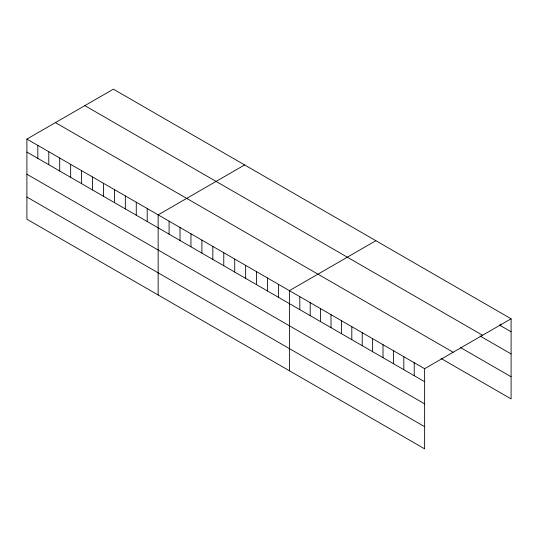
<?xml version="1.0" encoding="UTF-8"?>
<svg xmlns="http://www.w3.org/2000/svg" width="538" height="538" viewBox="0 0 538 538"><rect width="100%" height="100%" fill="white"/><g stroke="black" fill="none" stroke-linecap="round" stroke-linejoin="round"><path stroke-width="0.81" d="M26.9 139.086L424.623 368.712L424.623 448.84L26.9 219.215L26.9 139.086L113.377 89.16L511.1 318.785L511.1 398.914L441.059 358.476M244.629 164.937L158.152 214.864L158.152 294.992M375.874 240.715L289.397 290.641L289.397 370.769M424.623 368.712L511.1 318.785M499.311 324.965L511.1 331.771M84.843 105.636L482.566 335.261M479.896 335.914L511.1 353.93M460.474 347.528L511.1 376.755M55.434 122.61L453.157 352.235M26.9 152.079L424.623 381.698M26.9 174.231L424.623 403.856M26.9 197.056L424.623 426.681M500.696 324.145L500.696 325.766M414.22 362.706L414.22 375.692M403.816 356.701L403.816 369.687M393.419 350.695L393.419 363.681M383.016 344.69L383.016 357.676M372.612 338.684L372.612 351.67M362.209 332.679L362.209 345.665M351.812 326.674L351.812 339.66M341.408 320.668L341.408 333.654M331.005 314.663L331.005 327.649M320.601 308.657L320.601 321.643M310.204 302.652L310.204 315.638M299.8 296.646L299.8 309.632M278.462 284.326L278.462 297.312M267.521 278.011L267.521 290.997M256.586 271.697L256.586 284.683M245.651 265.382L245.651 278.368M234.709 259.067L234.709 272.053M223.774 252.752L223.774 265.738M212.833 246.438L212.833 259.424M201.898 240.123L201.898 253.109M190.963 233.808L190.963 246.794M180.022 227.493L180.022 240.479M169.087 221.179L169.087 234.164M147.21 208.549L147.21 221.535M136.275 202.234L136.275 215.22M125.334 195.919L125.334 208.905M114.399 189.605L114.399 202.591M103.464 183.29L103.464 196.276M92.523 176.975L92.523 189.961M81.588 170.66L81.588 183.646M70.653 164.346L70.653 177.332M59.711 158.031L59.711 171.023M48.776 151.716L48.776 164.709M37.835 145.401L37.835 158.394"/></g></svg>
